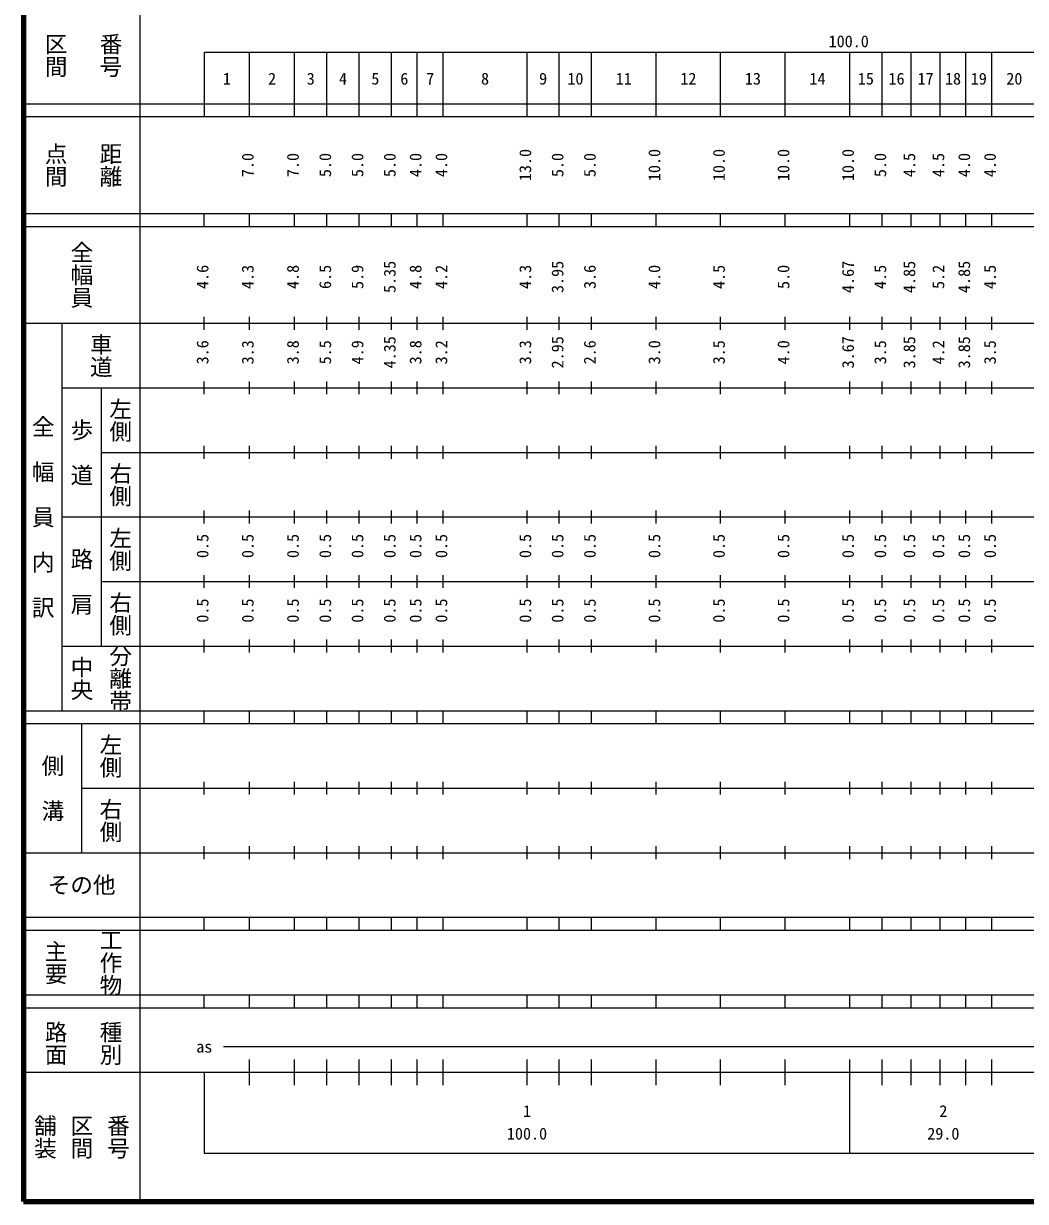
# Model space of a CAD drawing. Units: millimetres on the paper. Extents: x 40 to 680, y 20 to 380.
# Drawn here: x 40 to 195.2, y 20 to 202.4 of the extents above; entities that cross this region are included whole.
import ezdxf
from ezdxf.enums import TextEntityAlignment as Align

# ---------------------------------------------------------------- set-up
doc = ezdxf.new("R2010")
doc.units = ezdxf.units.MM
doc.layers.add('M-TTL', color=2, linetype='Continuous', lineweight=140)
doc.layers.add('M-TTL-BAND', color=7, linetype='Continuous', lineweight=25)
doc.styles.add('@ＭＳ ゴシック', font='')
doc.styles.add('ＭＳ ゴシック', font='')
doc.styles.get('@ＭＳ ゴシック').set_extended_font_data('@MS Gothic')
doc.styles.get('ＭＳ ゴシック').set_extended_font_data('MS Gothic')

msp = doc.modelspace()

# ---------------------------------------------------------------- linework, layer by layer
at = {"layer": 'M-TTL'}
for p, q in [((40, 380), (40, 20)), ((40, 20), (680, 20))]:
    msp.add_line(p, q, dxfattribs=at)
at = {"layer": 'M-TTL-BAND'}
for p, q in [((58, 370), (58, 20)), ((68, 198), (579, 198)), ((68, 198), (68, 188)), ((75, 188), (75, 198)), ((82, 188), (82, 198)), ((87, 188), (87, 198)), ((92, 188), (92, 198)), ((97, 188), (97, 198)), ((101, 188), (101, 198)), ((105, 188), (105, 198)), ((118, 188), (118, 198)), ((123, 188), (123, 198)), ((128, 188), (128, 198)), ((138, 188), (138, 198)), ((148, 188), (148, 198)), ((158, 188), (158, 198)), ((168, 188), (168, 198)), ((173, 188), (173, 198)), ((177.5, 188), (177.5, 198)), ((182, 188), (182, 198)), ((186, 188), (186, 198)), ((190, 188), (190, 198)), ((40, 190), (579, 190)), ((40, 188), (579, 188)), ((40, 173), (579, 173)), ((68, 171), (68, 173)), ((75, 171), (75, 173)), ((82, 171), (82, 173)), ((87, 171), (87, 173)), ((92, 171), (92, 173)), ((97, 171), (97, 173)), ((101, 171), (101, 173)), ((105, 171), (105, 173)), ((118, 171), (118, 173)), ((123, 171), (123, 173)), ((128, 171), (128, 173)), ((138, 171), (138, 173)), ((148, 171), (148, 173)), ((158, 171), (158, 173)), ((168, 171), (168, 173)), ((173, 171), (173, 173)), ((177.5, 171), (177.5, 173)), ((182, 171), (182, 173)), ((186, 171), (186, 173)), ((190, 171), (190, 173)), ((40, 171), (579, 171)), ((68, 155), (68, 157)), ((75, 155), (75, 157)), ((82, 155), (82, 157)), ((87, 155), (87, 157)), ((92, 155), (92, 157)), ((97, 155), (97, 157)), ((101, 155), (101, 157)), ((105, 155), (105, 157)), ((118, 155), (118, 157)), ((123, 155), (123, 157)), ((128, 155), (128, 157)), ((138, 155), (138, 157)), ((148, 155), (148, 157)), ((158, 155), (158, 157)), ((168, 155), (168, 157)), ((173, 155), (173, 157)), ((177.5, 155), (177.5, 157)), ((182, 155), (182, 157)), ((186, 155), (186, 157)), ((190, 155), (190, 157)), ((40, 156), (579, 156)), ((46, 96), (46, 156)), ((46, 146), (579, 146)), ((52, 146), (52, 106)), ((68, 145), (68, 147)), ((75, 145), (75, 147)), ((82, 145), (82, 147)), ((87, 145), (87, 147)), ((92, 145), (92, 147)), ((97, 145), (97, 147)), ((101, 145), (101, 147)), ((105, 145), (105, 147)), ((118, 145), (118, 147)), ((123, 145), (123, 147)), ((128, 145), (128, 147)), ((138, 145), (138, 147)), ((148, 145), (148, 147)), ((158, 145), (158, 147)), ((168, 145), (168, 147)), ((173, 145), (173, 147)), ((177.5, 145), (177.5, 147)), ((182, 145), (182, 147)), ((186, 145), (186, 147)), ((190, 145), (190, 147)), ((68, 135), (68, 137)), ((75, 135), (75, 137)), ((82, 135), (82, 137)), ((87, 135), (87, 137)), ((92, 135), (92, 137)), ((97, 135), (97, 137)), ((101, 135), (101, 137)), ((105, 135), (105, 137)), ((118, 135), (118, 137)), ((123, 135), (123, 137)), ((128, 135), (128, 137)), ((138, 135), (138, 137)), ((148, 135), (148, 137)), ((158, 135), (158, 137)), ((168, 135), (168, 137)), ((173, 135), (173, 137)), ((177.5, 135), (177.5, 137)), ((182, 135), (182, 137)), ((186, 135), (186, 137)), ((190, 135), (190, 137)), ((52, 136), (579, 136)), ((46, 126), (579, 126)), ((68, 125), (68, 127)), ((75, 125), (75, 127)), ((82, 125), (82, 127)), ((87, 125), (87, 127)), ((92, 125), (92, 127)), ((97, 125), (97, 127)), ((101, 125), (101, 127)), ((105, 125), (105, 127)), ((118, 125), (118, 127)), ((123, 125), (123, 127)), ((128, 125), (128, 127)), ((138, 125), (138, 127)), ((148, 125), (148, 127)), ((158, 125), (158, 127)), ((168, 125), (168, 127)), ((173, 125), (173, 127)), ((177.5, 125), (177.5, 127)), ((182, 125), (182, 127)), ((186, 125), (186, 127)), ((190, 125), (190, 127)), ((68, 115), (68, 117)), ((75, 115), (75, 117)), ((82, 115), (82, 117)), ((87, 115), (87, 117)), ((92, 115), (92, 117)), ((97, 115), (97, 117)), ((101, 115), (101, 117)), ((105, 115), (105, 117)), ((118, 115), (118, 117)), ((123, 115), (123, 117)), ((128, 115), (128, 117)), ((138, 115), (138, 117)), ((148, 115), (148, 117)), ((158, 115), (158, 117)), ((168, 115), (168, 117)), ((173, 115), (173, 117)), ((177.5, 115), (177.5, 117)), ((182, 115), (182, 117)), ((186, 115), (186, 117)), ((190, 115), (190, 117)), ((52, 116), (579, 116)), ((46, 106), (579, 106)), ((68, 105), (68, 107)), ((75, 105), (75, 107)), ((82, 105), (82, 107)), ((87, 105), (87, 107)), ((92, 105), (92, 107)), ((97, 105), (97, 107)), ((101, 105), (101, 107)), ((105, 105), (105, 107)), ((118, 105), (118, 107)), ((123, 105), (123, 107)), ((128, 105), (128, 107)), ((138, 105), (138, 107)), ((148, 105), (148, 107)), ((158, 105), (158, 107)), ((168, 105), (168, 107)), ((173, 105), (173, 107)), ((177.5, 105), (177.5, 107)), ((182, 105), (182, 107)), ((186, 105), (186, 107)), ((190, 105), (190, 107)), ((40, 96), (579, 96)), ((68, 94), (68, 96)), ((75, 94), (75, 96)), ((82, 94), (82, 96)), ((87, 94), (87, 96)), ((92, 94), (92, 96)), ((97, 94), (97, 96)), ((101, 94), (101, 96)), ((105, 94), (105, 96)), ((118, 94), (118, 96)), ((123, 94), (123, 96)), ((128, 94), (128, 96)), ((138, 94), (138, 96)), ((148, 94), (148, 96)), ((158, 94), (158, 96)), ((168, 94), (168, 96)), ((173, 94), (173, 96)), ((177.5, 94), (177.5, 96)), ((182, 94), (182, 96)), ((186, 94), (186, 96)), ((190, 94), (190, 96)), ((40, 94), (579, 94)), ((49, 94), (49, 74)), ((49, 84), (579, 84)), ((68, 83), (68, 85)), ((75, 83), (75, 85)), ((82, 83), (82, 85)), ((87, 83), (87, 85)), ((92, 83), (92, 85)), ((97, 83), (97, 85)), ((101, 83), (101, 85)), ((105, 83), (105, 85)), ((118, 83), (118, 85)), ((123, 83), (123, 85)), ((128, 83), (128, 85)), ((138, 83), (138, 85)), ((148, 83), (148, 85)), ((158, 83), (158, 85)), ((168, 83), (168, 85)), ((173, 83), (173, 85)), ((177.5, 83), (177.5, 85)), ((182, 83), (182, 85)), ((186, 83), (186, 85)), ((190, 83), (190, 85)), ((68, 73), (68, 75)), ((75, 73), (75, 75)), ((82, 73), (82, 75)), ((87, 73), (87, 75)), ((92, 73), (92, 75)), ((97, 73), (97, 75)), ((101, 73), (101, 75)), ((105, 73), (105, 75)), ((118, 73), (118, 75)), ((123, 73), (123, 75)), ((128, 73), (128, 75)), ((138, 73), (138, 75)), ((148, 73), (148, 75)), ((158, 73), (158, 75)), ((168, 73), (168, 75)), ((173, 73), (173, 75)), ((177.5, 73), (177.5, 75)), ((182, 73), (182, 75)), ((186, 73), (186, 75)), ((190, 73), (190, 75)), ((40, 74), (579, 74)), ((40, 64), (579, 64)), ((68, 62), (68, 64)), ((75, 62), (75, 64)), ((82, 62), (82, 64)), ((87, 62), (87, 64)), ((92, 62), (92, 64)), ((97, 62), (97, 64)), ((101, 62), (101, 64)), ((105, 62), (105, 64)), ((118, 62), (118, 64)), ((123, 62), (123, 64)), ((128, 62), (128, 64)), ((138, 62), (138, 64)), ((148, 62), (148, 64)), ((158, 62), (158, 64)), ((168, 62), (168, 64)), ((173, 62), (173, 64)), ((177.5, 62), (177.5, 64)), ((182, 62), (182, 64)), ((186, 62), (186, 64)), ((190, 62), (190, 64)), ((40, 62), (579, 62)), ((40, 52), (579, 52)), ((68, 50), (68, 52)), ((75, 50), (75, 52)), ((82, 50), (82, 52)), ((87, 50), (87, 52)), ((92, 50), (92, 52)), ((97, 50), (97, 52)), ((101, 50), (101, 52)), ((105, 50), (105, 52)), ((118, 50), (118, 52)), ((123, 50), (123, 52)), ((128, 50), (128, 52)), ((138, 50), (138, 52)), ((148, 50), (148, 52)), ((158, 50), (158, 52)), ((168, 50), (168, 52)), ((173, 50), (173, 52)), ((177.5, 50), (177.5, 52)), ((182, 50), (182, 52)), ((186, 50), (186, 52)), ((190, 50), (190, 52)), ((40, 50), (579, 50)), ((71, 44), (565, 44)), ((75, 38), (75, 42)), ((82, 38), (82, 42)), ((87, 38), (87, 42)), ((92, 38), (92, 42)), ((97, 38), (97, 42)), ((101, 38), (101, 42)), ((105, 38), (105, 42)), ((118, 38), (118, 42)), ((123, 38), (123, 42)), ((128, 38), (128, 42)), ((138, 38), (138, 42)), ((148, 38), (148, 42)), ((158, 38), (158, 42)), ((168, 27.5), (168, 42)), ((173, 38), (173, 42)), ((177.5, 38), (177.5, 42)), ((182, 38), (182, 42)), ((186, 38), (186, 42)), ((190, 38), (190, 42)), ((40, 40), (579, 40)), ((68, 40), (68, 27.5)), ((68, 27.5), (579, 27.5))]:
    msp.add_line(p, q, dxfattribs=at)

# ---------------------------------------------------------------- texts
at = {"layer": 'M-TTL-BAND', "style": '@ＭＳ ゴシック'}
for s, p in [('番号', (53.5, 197.5)), ('区間', (45, 197.5)), ('点間', (45, 180.5)), ('距離', (53.5, 180.5)), ('全幅員', (49, 163.5)), ('車道', (52, 151)), ('左側', (55, 141)), ('全\u3000幅\u3000員\u3000内\u3000訳', (43, 126)), ('歩\u3000道', (49, 136)), ('右側', (55, 131)), ('左側', (55, 121)), ('路\u3000肩', (49, 116)), ('右側', (55, 111)), ('分離帯', (55, 101)), ('中央', (49, 101)), ('左側', (53.5, 89)), ('側\u3000溝', (44.5, 84)), ('右側', (53.5, 79)), ('主要', (45, 57)), ('工作物', (53.5, 57)), ('路面', (45, 44.5)), ('種別', (53.5, 44.5)), ('舗装', (43.333, 30)), ('区間', (49, 30)), ('番号', (54.667, 30))]:
    msp.add_text(s, height=2.566, rotation=270, dxfattribs=at).set_placement(p, align=Align.MIDDLE_CENTER)
at = {"layer": 'M-TTL-BAND', "style": 'ＭＳ ゴシック'}
for s, p in [('100.0', (167.844, 198.195)), ('1', (71.5, 192.405)), ('2', (78.5, 192.405)), ('3', (84.5, 192.405)), ('4', (89.5, 192.405)), ('5', (94.5, 192.405)), ('6', (99, 192.405)), ('7', (103, 192.405)), ('8', (111.5, 192.405)), ('9', (120.5, 192.405)), ('10', (125.5, 192.405)), ('11', (133, 192.405)), ('12', (143, 192.405)), ('13', (153, 192.405)), ('14', (163, 192.405)), ('15', (170.5, 192.405)), ('16', (175.25, 192.405)), ('17', (179.75, 192.405)), ('18', (184, 192.405)), ('19', (188, 192.405)), ('20', (193.5, 192.405)), ('as', (68, 42.5)), ('1', (118, 32.523)), ('2', (182.5, 32.523)), ('100.0', (118, 29.033)), ('29.0', (182.5, 29.033))]:
    msp.add_text(s, height=1.833, dxfattribs=at).set_placement(p, align=Align.BOTTOM_CENTER)
for s, p in [('13.0', (119.193, 180.5)), ('10.0', (139.193, 180.5)), ('10.0', (149.193, 180.5)), ('10.0', (159.193, 180.5)), ('10.0', (169.193, 180.5)), ('7.0', (76.193, 180.5)), ('7.0', (83.193, 180.5)), ('5.0', (88.193, 180.5)), ('5.0', (93.193, 180.5)), ('5.0', (98.193, 180.5)), ('4.0', (102.193, 180.5)), ('4.0', (106.193, 180.5)), ('5.0', (124.193, 180.5)), ('5.0', (129.193, 180.5)), ('5.0', (174.193, 180.5)), ('4.5', (178.693, 180.5)), ('4.5', (183.193, 180.5)), ('4.0', (187.193, 180.5)), ('4.0', (191.193, 180.5)), ('4.6', (69.193, 163.174)), ('4.3', (76.193, 163.174)), ('4.8', (83.193, 163.174)), ('6.5', (88.193, 163.174)), ('5.9', (93.193, 163.174)), ('5.35', (98.193, 163.174)), ('4.8', (102.193, 163.174)), ('4.2', (106.193, 163.174)), ('4.3', (119.193, 163.174)), ('3.95', (124.193, 163.174)), ('3.6', (129.193, 163.174)), ('4.0', (139.193, 163.174)), ('4.5', (149.193, 163.174)), ('5.0', (159.193, 163.174)), ('4.67', (169.193, 163.174)), ('4.5', (174.193, 163.174)), ('4.85', (178.693, 163.174)), ('5.2', (183.193, 163.174)), ('4.85', (187.193, 163.174)), ('4.5', (191.193, 163.174)), ('3.6', (69.193, 151.5)), ('3.8', (83.193, 151.5)), ('4.9', (93.193, 151.5)), ('4.35', (98.193, 151.5)), ('3.8', (102.193, 151.5)), ('3.2', (106.193, 151.5)), ('2.95', (124.193, 151.5)), ('2.6', (129.193, 151.5)), ('3.0', (139.193, 151.5)), ('4.0', (159.193, 151.5)), ('3.67', (169.193, 151.5)), ('3.85', (178.693, 151.5)), ('4.2', (183.193, 151.5)), ('3.85', (187.193, 151.5)), ('3.3', (76.193, 151.5)), ('5.5', (88.193, 151.5)), ('3.3', (119.193, 151.5)), ('3.5', (149.193, 151.5)), ('3.5', (174.193, 151.5)), ('3.5', (191.193, 151.5)), ('0.5', (69.193, 121.5)), ('0.5', (76.193, 121.5)), ('0.5', (83.193, 121.5)), ('0.5', (88.193, 121.5)), ('0.5', (93.193, 121.5)), ('0.5', (98.193, 121.5)), ('0.5', (102.193, 121.5)), ('0.5', (106.193, 121.5)), ('0.5', (119.193, 121.5)), ('0.5', (124.193, 121.5)), ('0.5', (129.193, 121.5)), ('0.5', (139.193, 121.5)), ('0.5', (149.193, 121.5)), ('0.5', (159.193, 121.5)), ('0.5', (169.193, 121.5)), ('0.5', (174.193, 121.5)), ('0.5', (178.693, 121.5)), ('0.5', (183.193, 121.5)), ('0.5', (187.193, 121.5)), ('0.5', (191.193, 121.5)), ('0.5', (69.193, 111.5)), ('0.5', (76.193, 111.5)), ('0.5', (83.193, 111.5)), ('0.5', (88.193, 111.5)), ('0.5', (93.193, 111.5)), ('0.5', (98.193, 111.5)), ('0.5', (102.193, 111.5)), ('0.5', (106.193, 111.5)), ('0.5', (119.193, 111.5)), ('0.5', (124.193, 111.5)), ('0.5', (129.193, 111.5)), ('0.5', (139.193, 111.5)), ('0.5', (149.193, 111.5)), ('0.5', (159.193, 111.5)), ('0.5', (169.193, 111.5)), ('0.5', (174.193, 111.5)), ('0.5', (178.693, 111.5)), ('0.5', (183.193, 111.5)), ('0.5', (187.193, 111.5)), ('0.5', (191.193, 111.5))]:
    msp.add_text(s, height=1.833, rotation=90, dxfattribs=at).set_placement(p, align=Align.BOTTOM_CENTER)
msp.add_text('その他', height=2.566, dxfattribs=at).set_placement((49, 69), align=Align.MIDDLE_CENTER)

doc.saveas('drawing.dxf')
